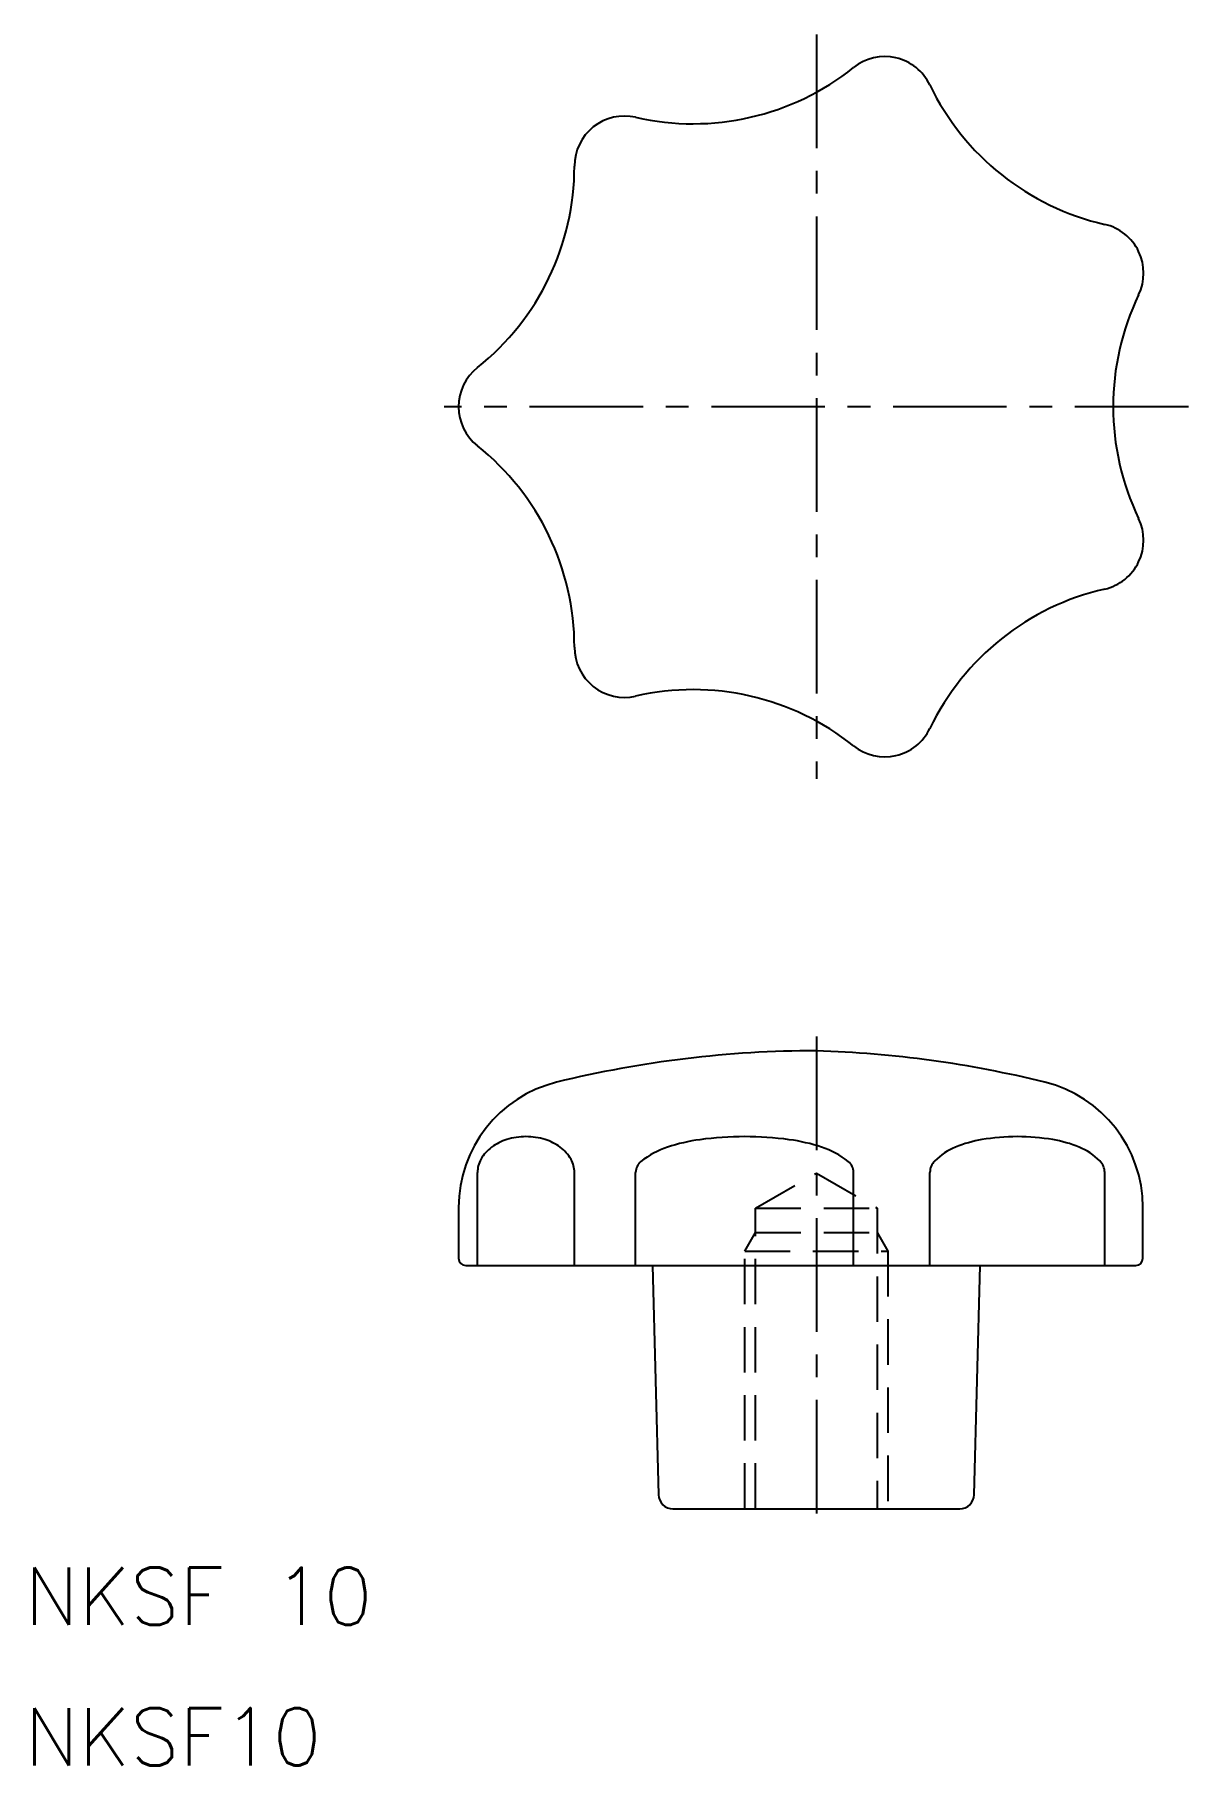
# Model space of a CAD drawing. Extents: x 58 to 139, y 100 to 221.
import ezdxf
from ezdxf.enums import TextEntityAlignment as Align

# ---------------------------------------------------------------- set-up
doc = ezdxf.new("R2010")
doc.units = 0
doc.header["$LTSCALE"] = 0.25
doc.linetypes.add('CENTER', pattern=[50.8, 31.75, -6.35, 6.35, -6.35])
doc.linetypes.add('DASHED', pattern=[19.05, 12.7, -6.35])
doc.layers.get('0').update_dxf_attribs({"linetype": 'CONTINUOUS'})
doc.layers.add('CENTER', color=1, linetype='CENTER')
doc.styles.get("Standard").update_dxf_attribs({"font": 'txt.shx'})

msp = doc.modelspace()

# ---------------------------------------------------------------- linework, layer by layer
at = {"color": 7, "linetype": 'CONTINUOUS'}
for p, q in [((89.194514, 134.49804), (89.194514, 140.99804)), ((95.971697, 134.49804), (95.971697, 140.99804)), ((100.250521, 134.49804), (100.250521, 140.99804)), ((115.478714, 134.49804), (115.478714, 140.99804)), ((120.814319, 134.49804), (120.814319, 140.99804)), ((133.026382, 134.49804), (133.026382, 140.99804)), ((87.876728, 138.559549), (87.876728, 134.998039)), ((135.694642, 134.998039), (135.694642, 138.563696)), ((88.376728, 134.49804), (135.194642, 134.49804)), ((101.431567, 134.49804), (101.851228, 118.471863)), ((123.902229, 118.471863), (124.321889, 134.49804)), ((124.112059, 126.484951), (124.112159, 126.484951)), ((124.007144, 122.478407), (124.007144, 122.478507)), ((102.850885, 117.498039), (122.902571, 117.498039))]:
    msp.add_line(p, q, dxfattribs=at)
at = {"color": 3, "linetype": 'DASHED'}
for p, q in [((108.626728, 138.49804), (112.876728, 140.951777)), ((112.876728, 140.951777), (117.126728, 138.49804)), ((108.626728, 117.498039), (108.626728, 138.49804)), ((108.626728, 138.49804), (117.126728, 138.49804)), ((117.126728, 138.49804), (117.126728, 117.498039)), ((107.876728, 135.49804), (108.626728, 136.797078)), ((108.626728, 136.797078), (117.126728, 136.797078)), ((117.126728, 136.797078), (117.876728, 135.49804)), ((107.876728, 117.498039), (107.876728, 135.49804)), ((107.876728, 135.49804), (117.876728, 135.49804)), ((117.876728, 135.49804), (117.876728, 117.498039))]:
    msp.add_line(p, q, dxfattribs=at)
at = {"color": 7, "linetype": 'CONTINUOUS'}
for centre, radius, start, end in [((117.660928, 215.46291), 3.5, 25.714286, 128.571429), ((104.255897, 232.272288), 18, 257.142857, 308.571429), ((137.031759, 224.791411), 18, 205.714286, 257.142857), ((99.471697, 211.311338), 3.5, 77.142857, 180), ((77.971697, 211.311338), 18, 308.571429, 0), ((132.247559, 203.830462), 3.5, 334.285714, 77.142857), ((151.618389, 194.50196), 18, 154.285714, 205.714286), ((91.376728, 194.50196), 3.5, 128.571429, 231.428571), ((77.971697, 177.692583), 18, 0, 51.428571), ((132.247559, 185.173461), 3.5, 282.857143, 25.714286), ((137.031759, 164.212511), 18, 102.857143, 154.285714), ((99.471697, 177.692583), 3.5, 180, 282.857143), ((104.255897, 156.731633), 18, 51.428571, 102.857143), ((117.660928, 173.54101), 3.5, 231.428571, 334.285714), ((112.876728, 73.498039), 76, 90, 103.816078), ((110.461451, 72.746712), 76.78932, 76.145014, 88.197561), ((96.876728, 138.559549), 9, 103.816078, 180), ((126.694642, 138.563696), 9, 0, 76.145014), ((91.793992, 140.587642), 2.706805, 126.418781, 150.688443), ((92.271276, 139.940714), 3.510743, 106.992877, 126.418765), ((92.583109, 138.920272), 4.577767, 90.000035, 106.992779), ((92.583103, 138.920276), 4.577764, 73.007215, 89.999959), ((92.894935, 139.940714), 3.510743, 53.581235, 73.007123), ((93.372219, 140.587642), 2.706805, 29.311557, 53.581219), ((104.35632, 137.053167), 6.012691, 108.177013, 128.403147), ((106.466354, 130.626739), 12.776656, 97.744886, 108.176966), ((107.864624, 120.345417), 23.152626, 90.000018, 97.744833), ((107.86461, 120.345417), 23.152626, 82.255167, 89.999982), ((109.262881, 130.626734), 12.776661, 71.82304, 82.25512), ((124.298724, 138.623501), 4.476056, 112.265732, 134.667353), ((125.877472, 134.767536), 8.642699, 99.625336, 112.265704), ((126.920353, 128.618147), 14.879893, 90.000009, 99.625308), ((126.920348, 128.618153), 14.879887, 80.37469, 89.999989), ((127.963229, 134.767536), 8.642699, 67.734296, 80.374664), ((129.541977, 138.623501), 4.476056, 45.332647, 67.734268), ((91.063015, 140.99804), 1.868501, 150.688391, 180.000008), ((94.103196, 140.99804), 1.868501, 359.999992, 29.311609), ((101.2293, 140.99804), 0.978779, 128.40318, 180.000006), ((114.499935, 140.99804), 0.978779, 359.999994, 51.59682), ((121.951596, 140.99804), 1.137277, 134.667301, 180.000018), ((131.889105, 140.99804), 1.137277, 359.999982, 45.332699), ((88.376728, 134.998039), 0.5, 180, 270), ((135.194642, 134.998039), 0.5, 270, 0), ((102.850885, 118.498039), 1, 181.5, 270), ((122.902571, 118.498039), 1, 270, 358.5)]:
    msp.add_arc(centre, radius, start, end, dxfattribs=at)
at = {"linetype": 'CONTINUOUS'}
msp.add_arc((111.372915, 137.053167), 6.012691, 51.596853, 71.822987, dxfattribs=at)
at = {"layer": 'CENTER', "color": 1, "linetype": 'CENTER'}
for p, q in [((112.876728, 220.50196), (112.876728, 168.50196)), ((138.876728, 194.50196), (86.876728, 194.50196)), ((112.876728, 150.498039), (112.876728, 116.498039))]:
    msp.add_line(p, q, dxfattribs=at)

# ---------------------------------------------------------------- texts
at = {"color": 7, "linetype": 'CONTINUOUS'}
for s, p in [('NKSF 10', (57.561844, 111.385947)), ('NKSF10', (57.561844, 101.566534))]:
    msp.add_text(s, height=4, dxfattribs=at).set_placement(p, align=Align.MIDDLE_LEFT)

doc.saveas('drawing.dxf')
